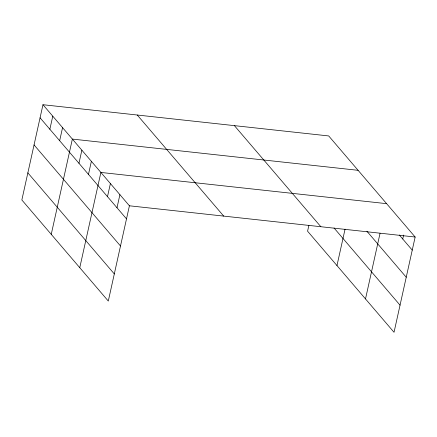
<?xml version="1.0" encoding="UTF-8"?>
<svg xmlns="http://www.w3.org/2000/svg" width="437" height="437" viewBox="0 0 437 437"><rect width="100%" height="100%" fill="white"/><g stroke="black" fill="none" stroke-linecap="round" stroke-linejoin="round"><path stroke-width="0.66" d="M42.968 104.716L21.85 199.971L108.294 301.055L129.412 205.794L42.968 104.716L328.706 135.945L415.15 237.029L394.032 332.284L307.588 231.206L308.904 225.252M49.862 129.259L52.768 116.171M59.661 140.714L62.562 127.626M51.244 234.341L72.362 139.081L358.094 170.315M78.966 163.291L81.866 150.202M88.476 174.412L91.377 161.319M79.769 267.695L100.887 172.44L386.625 203.669M107.491 196.645L110.397 183.556M117.001 207.766L119.902 194.678M336.976 265.57L345.055 229.146M365.507 298.93L380.053 233.292M402.739 238.995L403.608 235.073M129.412 205.794L415.15 237.029M399.281 234.953L412.249 250.117M366.905 231.239L406.235 277.233M334.043 227.999L400.041 305.168M234.412 125.643L320.856 226.721M137.262 115.024L223.706 216.102M40.067 117.804L126.511 218.882M34.053 144.92L120.497 245.998M27.859 172.861L114.308 273.939"/></g></svg>
